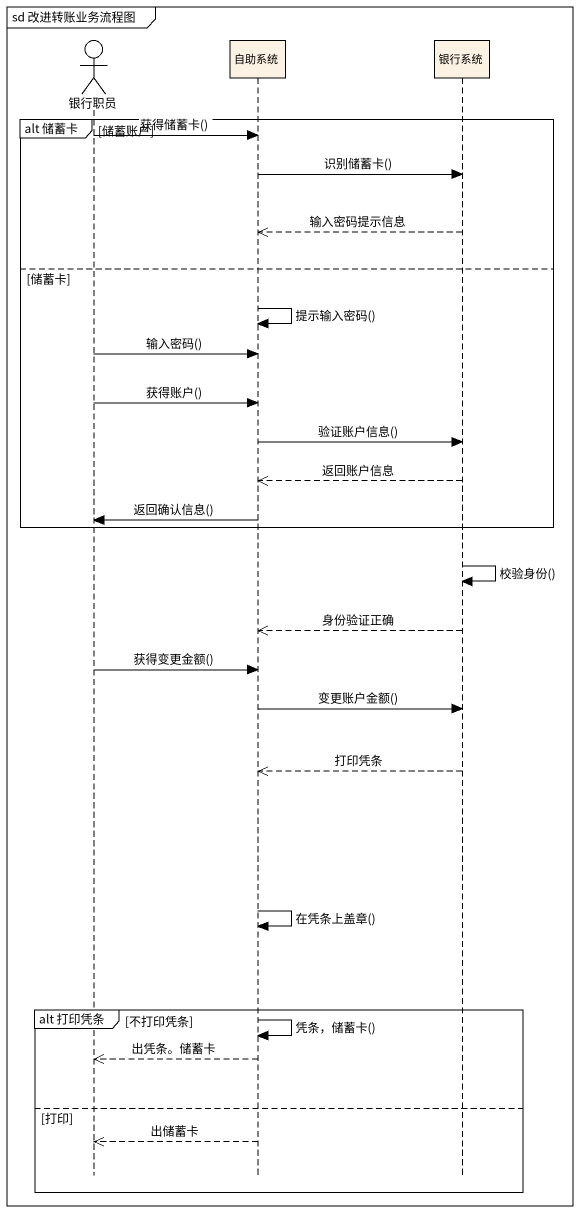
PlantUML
@startuml
mainframe sd 改进转账业务流程图
hide footbox
actor 银行职员
participant 自助系统
participant 银行系统

group alt 储蓄卡 [储蓄账户]
  银行职员 -> 自助系统 : 获得储蓄卡()
  自助系统 -> 银行系统 : 识别储蓄卡()
  银行系统 -->> 自助系统 : 输入密码提示信息
else 储蓄卡
  自助系统 -> 自助系统 : 提示输入密码()
  银行职员 -> 自助系统 : 输入密码()
  银行职员 -> 自助系统 : 获得账户()
  自助系统 -> 银行系统 : 验证账户信息()
  银行系统 -->> 自助系统 : 返回账户信息
  自助系统 -> 银行职员 : 返回确认信息()
end
银行系统 -> 银行系统 : 校验身份()
银行系统 -->> 自助系统 : 身份验证正确
银行职员 -> 自助系统 : 获得变更金额()
自助系统 -> 银行系统 : 变更账户金额()
银行系统 -->> 自助系统 : 打印凭条
自助系统 -> 自助系统 : 在凭条上盖章()
group alt 打印凭条 [不打印凭条]
  自助系统 -> 自助系统 : 凭条，储蓄卡()
  自助系统 -->> 银行职员 : 出凭条。储蓄卡
else 打印
  自助系统 -->> 银行职员 : 出储蓄卡
end
@enduml
